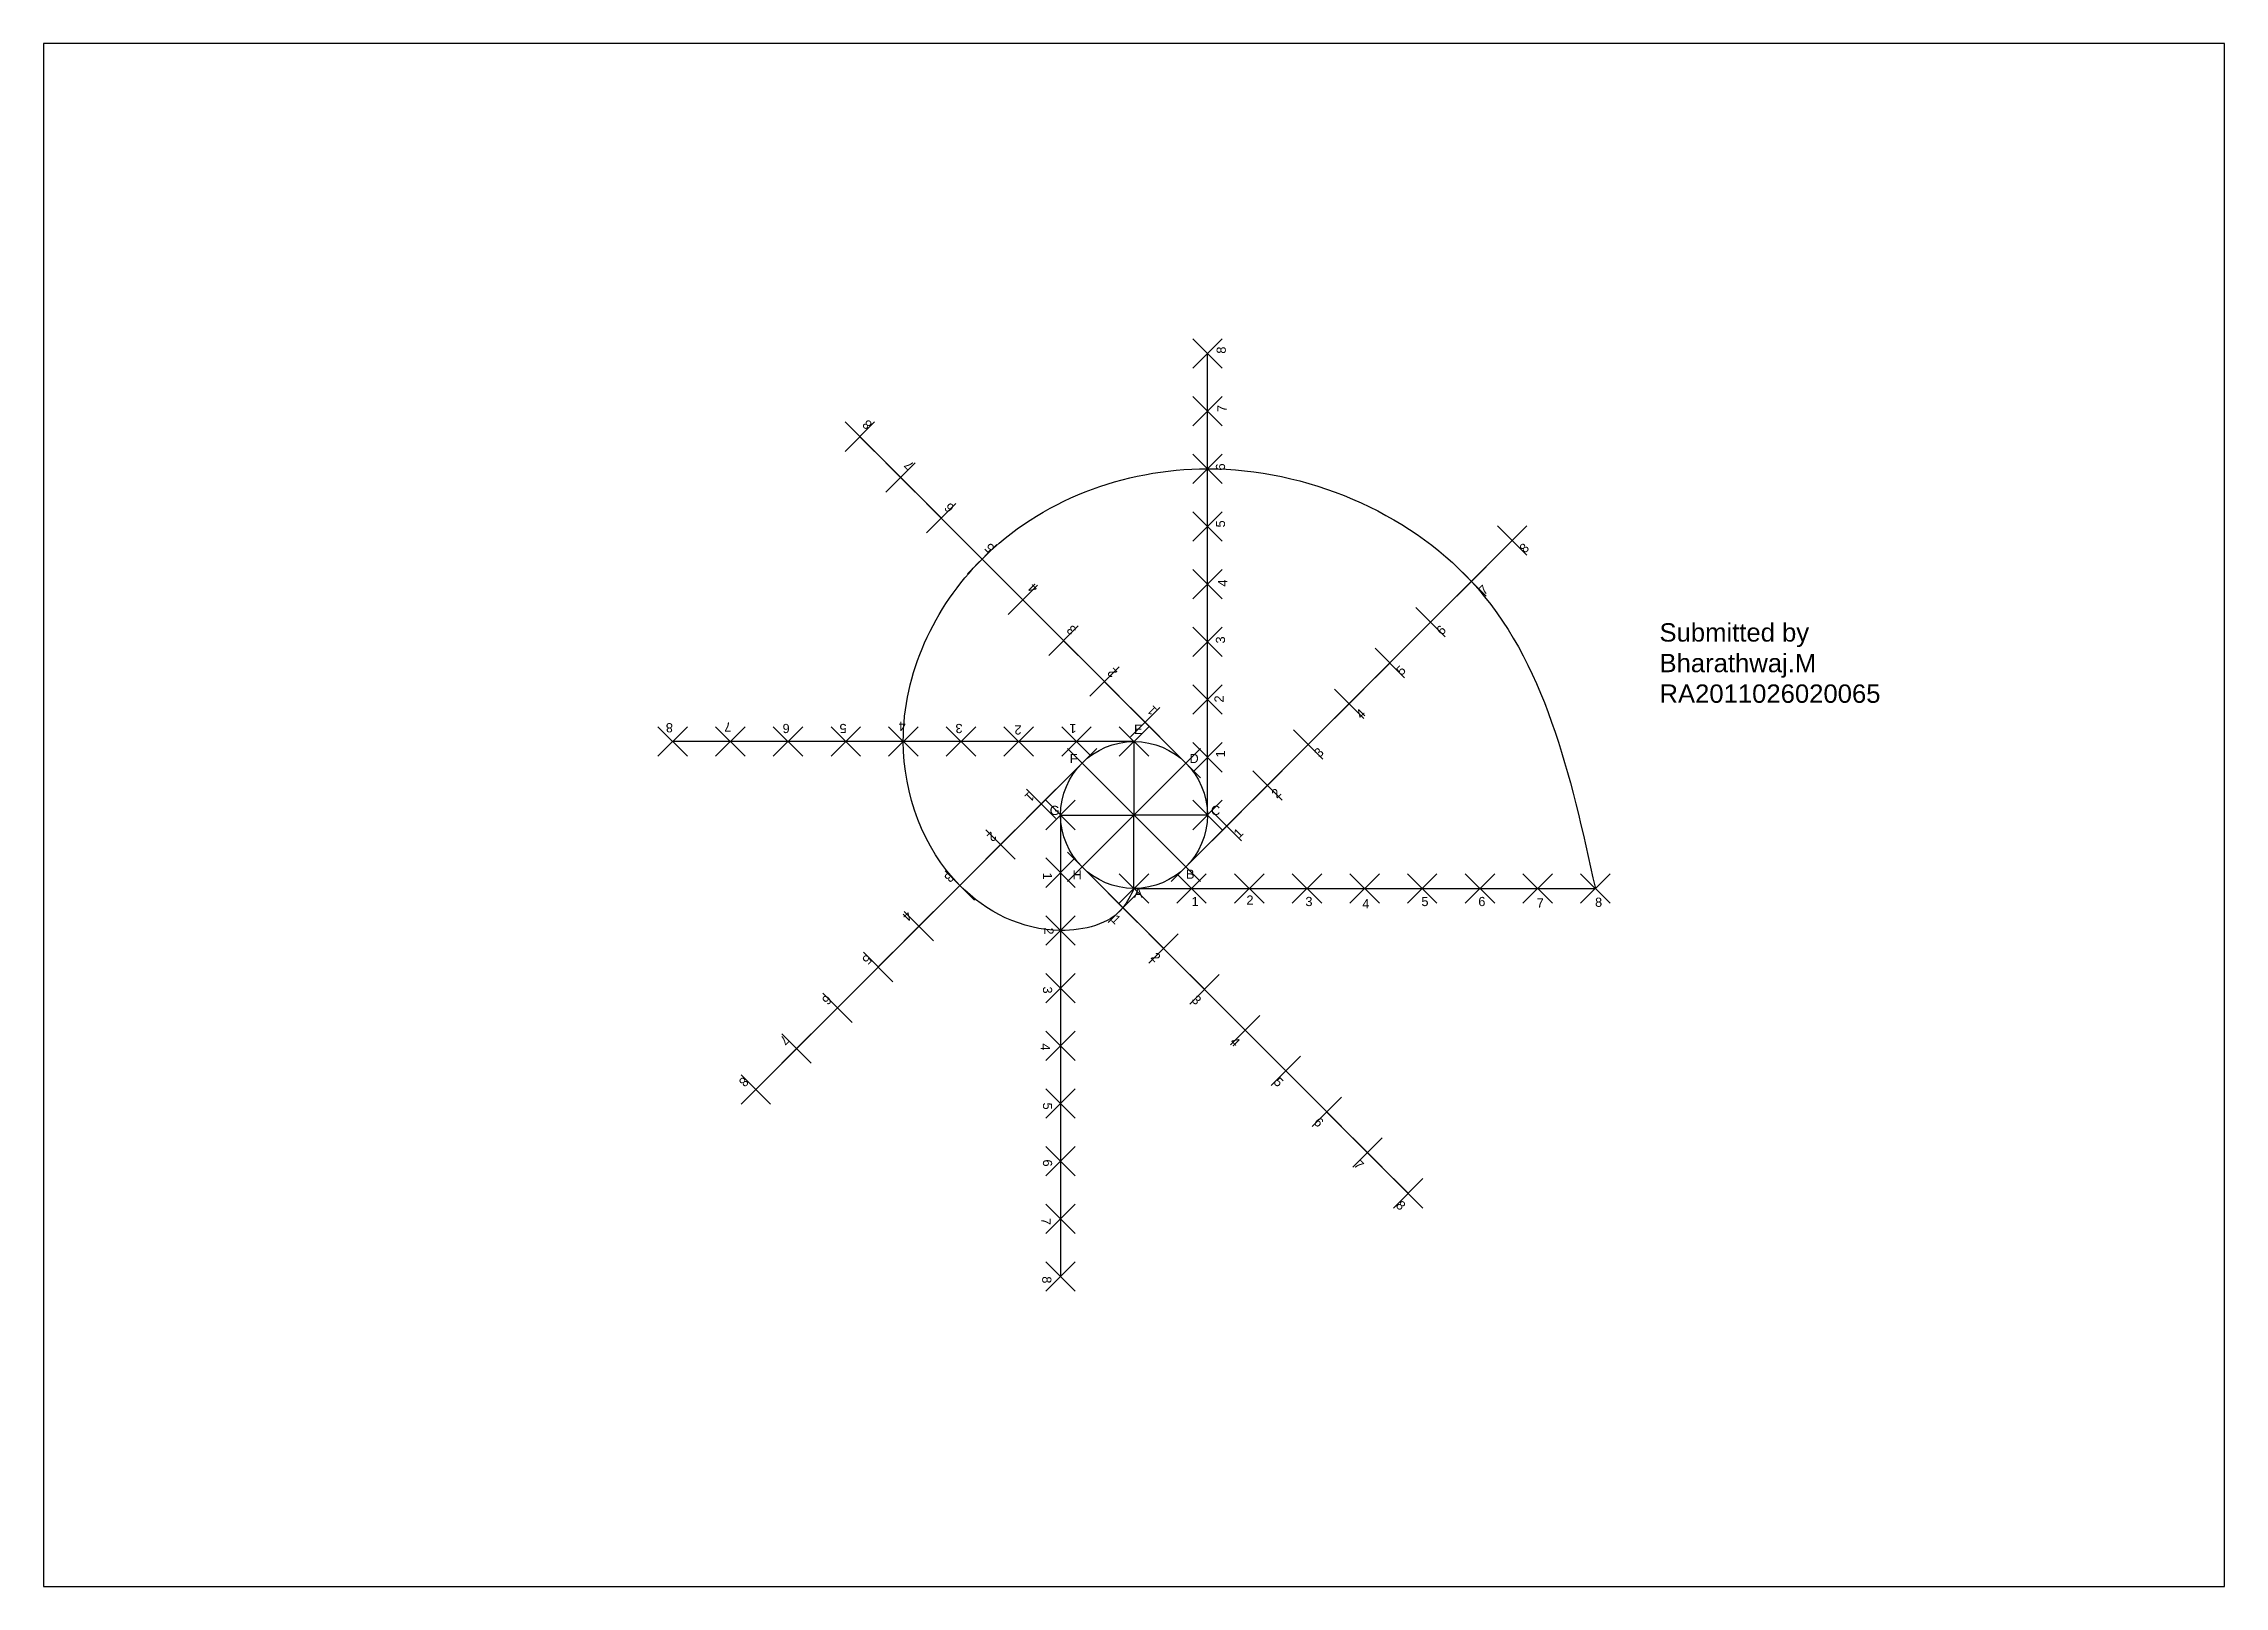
# Model space of a CAD drawing. Header units: millimetres. Extents: x 0 to 594, y 0 to 420.
import ezdxf

# ---------------------------------------------------------------- set-up
doc = ezdxf.new("R2010")
doc.units = ezdxf.units.MM
doc.header["$PDMODE"] = 3
doc.header["$PDSIZE"] = 4
doc.styles.get("Standard").update_dxf_attribs({"font": 'arial.ttf'})

# ---------------------------------------------------------------- blocks, each defined once
blk = doc.blocks.new('*U2')
blk.add_line((0, 10), (0, -10))
blk = doc.blocks.new('*U3')
at = {"color": 0, "linetype": 'ByBlock', "lineweight": -2, "transparency": 16777216}
blk.add_blockref('*U2', (297, 220), dxfattribs=at)
for p, rotation in [((289.93, 217.07), 45.00000000000001), ((304.07, 217.07), 315), ((287, 210), 90), ((289.93, 202.93), 135), ((297, 200), 180), ((304.07, 202.93), 225), ((307, 210), 270)]:
    blk.add_blockref('*U2', p, dxfattribs=dict(at, rotation=rotation))
blk = doc.blocks.new('*U23')
blk.add_point((0, 0))
blk = doc.blocks.new('*U25')
at = {"color": 0, "linetype": 'ByBlock', "lineweight": -2, "transparency": 16777216}
for p in [(-65.6, 2.7), (-49.9, 2.7), (-34.19, 2.7), (-18.48, 2.7), (-2.77, 2.7), (12.93, 2.7), (28.64, 2.7), (44.35, 2.7), (60.06, 2.7)]:
    blk.add_blockref('*U23', p, dxfattribs=at)
blk = doc.blocks.new('*U21')
blk.add_line((-65.6, 2.7), (60.06, 2.7))
blk.add_blockref('*U25', (0, 0))
at = {"char_height": 2.5, "attachment_point": 1}
for s, insert in [('1', (-49.92, 0.4)), ('2', (-34.99, 0.78)), ('3', (-18.92, 0.4)), ('5', (12.68, 0.4)), ('6', (28.18, 0.4)), ('8', (59.98, 0.2)), ('4', (-3.42, -0.2)), ('7', (44.08, 0))]:
    blk.add_mtext_dynamic_manual_height_columns(s, width=5.6254, gutter_width=12.5, heights=[0], dxfattribs=dict(at, insert=insert))
blk = doc.blocks.new('*U22')
at = {"color": 0, "linetype": 'ByBlock', "lineweight": -2, "transparency": 16777216}
for p, rotation in [((319.7, 275.6), 89.99999999999997), ((266.67, 272.44), 135), ((359.44, 240.33), 44.99999999999999), ((231.4, 232.7), 180), ((234.56, 179.67), 224.9999999999999), ((274.3, 144.4), 269.9999999999999), ((327.33, 147.56), 314.9999999999998)]:
    blk.add_blockref('*U21', p, dxfattribs=dict(at, rotation=rotation))
blk.add_blockref('*U21', (362.6, 187.3), dxfattribs=at)

msp = doc.modelspace()

# ---------------------------------------------------------------- linework, layer by layer
msp.add_lwpolyline([(0, 0), (594, 0), (594, 420), (0, 420)], close=True)
msp.add_circle((297, 210), 20)
at = {"color": 6, "lineweight": 30}
msp.add_spline([(297, 190), (293.96, 184.75), (277, 178.59), (249.54, 190.82), (234.17, 230), (255.61, 279.68), (317, 304.25), (388.89, 273.61), (422.66, 190)], degree=3, dxfattribs=at)

# ---------------------------------------------------------------- block references
for name in ['*U22', '*U3']:
    msp.add_blockref(name, (0, 0))

# ---------------------------------------------------------------- texts
at = {"attachment_point": 1}
for s, width, insert, char_height in [('Submitted by\\PBharathwaj.M\\PRA2011026020065', 102.0515, (440.13, 262.21), 5), ('E', 5.6254, (297, 234.56), 2.5), ('F', 5.6254, (279.48, 226.64), 2.5), (' D', 5.6254, (311.14, 226.64), 2.5), ('G', 5.6254, (274.04, 212.5), 2.5), (' C', 5.6254, (317, 212.5), 2.5), ('H', 5.6254, (280.26, 194.96), 2.5), ('B', 5.6254, (311.14, 195.14), 2.5), ('A', 5.6254, (297, 190), 2.5)]:
    msp.add_mtext_dynamic_manual_height_columns(s, width=width, gutter_width=12.5, heights=[0], dxfattribs=dict(at, insert=insert, char_height=char_height))

doc.saveas('drawing.dxf')
